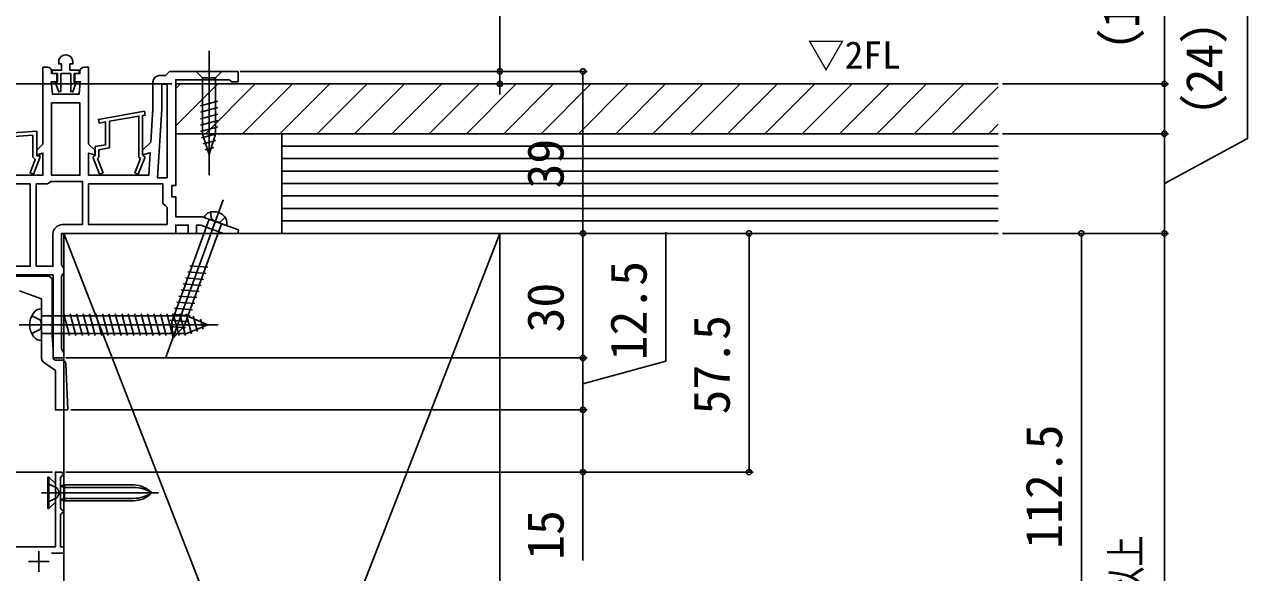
# Model space of a CAD drawing. Units: millimetres, scale not verified. Extents: x -525 to 525, y -782 to 778.
# Drawn here: x -314.4 to -20, y 377 to 509 of the extents above; entities that cross this region are included whole.
import ezdxf
from ezdxf.enums import TextEntityAlignment as Align

# ---------------------------------------------------------------- set-up
doc = ezdxf.new("R2010")
doc.units = ezdxf.units.MM
doc.header["$LTSCALE"] = 4
for name, color, linetype in [('0-1_USER1', 3, 'Continuous'), ('0-2_YKK_11', 7, 'Continuous'), ('0-4_YKK_13', 4, 'Continuous'), ('0-5_YKK_D', 6, 'Continuous'), ('0-7_YSS_K', 3, 'Continuous')]:
    doc.layers.add(name, color=color, linetype=linetype)
doc.styles.add('ＭＳ ゴシック', font='')
doc.styles.get('ＭＳ ゴシック').set_extended_font_data('MS Gothic')

msp = doc.modelspace()

# ---------------------------------------------------------------- linework, layer by layer
at = {"layer": '0-2_YKK_11'}
for p, q in [((-311, 382.2), (-311, 377.2)), ((-313.5, 379.7), (-308.5, 379.7))]:
    msp.add_line(p, q, dxfattribs=at)
for points in [[(-351.1, 498.7), (-350, 498.7), (-350, 480.2), (-348.5, 478.7), (-348.5, 477.639), (-350, 478.041), (-350, 472.7), (-310, 472.7), (-310, 478.041), (-311.5, 477.639), (-311.5, 478.7), (-310, 480.2), (-310, 498.7), (-308.9, 498.7)], [(-307.9, 497.7), (-307.9, 497.2), (-306.65, 497.2), (-306.65, 495.2), (-308, 495.2), (-307.7, 492.2), (-301.3, 492.2), (-301, 495.2), (-302.35, 495.2), (-302.35, 497.2), (-301.1, 497.2), (-301.1, 497.7)], [(-306.202, 500), (-306.202, 499.5), (-305.502, 499.5), (-305.502, 498), (-307.752, 498), (-307.752, 497.2), (-306.502, 497.2), (-306.502, 495.1), (-307.036, 495.1), (-306.2, 492.761), (-305.702, 492.847)], [(-282, 496.7), (-280.5, 496.7), (-280, 497.2), (-279.5, 497.7), (-263, 497.7), (-263, 495.2), (-264.504, 495.2), (-264.8, 495.45), (-265.096, 495.7), (-278, 495.7), (-278, 470.2), (-279, 470.2), (-279, 467.5), (-278, 467.5), (-278, 462.7), (-271.654, 462.7), (-262.942, 459.529), (-263.088, 458.7), (-266.512, 458.7), (-272.007, 460.7), (-273, 460.7), (-273, 458.7), (-275, 458.7), (-275, 460.7), (-278, 460.7), (-278, 458.7), (-305.5, 458.7), (-305.5, 451.166), (-305.25, 450.733), (-305, 450.3), (-305, 449.2), (-305.25, 448.767), (-305.5, 448.334), (-305.5, 430.866), (-305.25, 430.433), (-305, 430), (-305, 428.7), (-307.5, 428.7), (-307.5, 448.7)], [(-305.702, 492.847), (-305.702, 497.2), (-303.302, 497.2), (-303.302, 492.847), (-302.805, 492.761), (-301.968, 495.1), (-302.502, 495.1), (-302.502, 497.2), (-301.252, 497.2), (-301.252, 498), (-303.502, 498), (-303.502, 499.5), (-302.802, 499.5), (-302.802, 500)], [(-300.1, 498.7), (-299, 498.7), (-299, 480.2), (-297.5, 478.7), (-297.5, 477.639), (-299, 478.041), (-299, 472.7), (-284.5, 472.7), (-284.16, 478.132), (-286, 477.639), (-286, 478.7), (-284, 480.7), (-283.5, 488.7), (-283.5, 495.2)], [(-307.5, 448.7), (-366.8, 448.7), (-366.8, 445.2), (-364.3, 445.2), (-364.3, 443.1), (-368.9, 443.1), (-368.9, 448.7), (-385, 448.7), (-385, 496.65)], [(-305.3, 460.8), (-300.5, 460.8), (-300.5, 471.2), (-308.073, 471.2), (-308.532, 470.9), (-308.99, 470.6), (-311.6, 470.6)], [(-311.6, 470.6), (-311.6, 450.8), (-307.6, 450.8), (-307.6, 458.5)], [(-365.05, 447.7), (-363.8, 447.7), (-363.8, 448.4), (-360.9, 448.4), (-360.9, 447.5), (-362.6, 447.5), (-362.6, 445.9), (-355.6, 445.9), (-355.6, 447.5), (-357.3, 447.5), (-357.3, 448.7), (-353.3, 448.7), (-349.871, 448.4), (-308.8, 448.4)], [(-310.3, 428.531), (-310.3, 442.9), (-315.629, 444.84)], [(-307.8, 447.4), (-307.8, 434.129), (-307.5, 430.7), (-307.5, 428.492), (-307.083, 428.2), (-305.459, 428.2)], [(-304.46, 427.242), (-304, 416.2), (-307, 416.2), (-307, 425.7), (-309.874, 427.712)], [(-307.941, 381.7), (-305, 381.7), (-305, 383.2), (-305.8, 383.2), (-305.8, 390.9), (-305.5, 391.2), (-305, 391.7), (-305.5, 392.2), (-305.8, 392.5), (-305.8, 399.9), (-305.5, 400.2), (-305, 400.7), (-305.5, 401.2), (-307, 401.2), (-307, 396.658), (-306.88, 396.475), (-306.88, 395.925), (-307, 395.742), (-307, 383.2), (-325, 383.2), (-364.05, 381.248)]]:
    msp.add_lwpolyline(points, dxfattribs=at)
for points in [[(-280.1, 494.6), (-280.1, 472.1), (-282.433, 472.1), (-281.4, 488.634), (-281.4, 494.6)], [(-307.9, 490.1), (-307.9, 472.7), (-301.1, 472.7), (-301.1, 490.1)], [(-285.528, 488.093), (-296.628, 486.136), (-296.472, 485.25), (-294.9, 485.527), (-294.9, 480.041), (-297.4, 479.6), (-297.4, 477.6), (-297.6, 477.4), (-297.9, 477.1), (-297.9, 476.9), (-296.369, 472.986), (-295.531, 473.314), (-296.855, 476.7), (-296.5, 477.055), (-296.5, 478.845), (-294, 479.286), (-294, 485.685), (-286.9, 486.937), (-286.9, 477.055), (-286.545, 476.7), (-287.869, 473.314), (-287.031, 472.986), (-285.5, 476.9), (-285.5, 477.1), (-285.8, 477.4), (-286, 477.6), (-286, 487.096), (-285.372, 487.207)], [(-348.609, 480.705), (-311.5, 483.3), (-311.5, 477.4), (-310.7, 477.4), (-310.7, 476.9), (-312.231, 472.986), (-313.069, 473.314), (-311.823, 476.5), (-312.4, 477.077), (-312.4, 482.335), (-347.2, 479.901), (-347.2, 477.077), (-347.777, 476.5), (-346.531, 473.314), (-347.369, 472.986), (-348.9, 476.9), (-348.9, 477.4), (-348.1, 477.4), (-348.1, 479.838), (-348.547, 479.807)], [(-313.1, 470.6), (-336, 470.6), (-336, 450.8), (-313.1, 450.8)], [(-280.1, 460.8), (-299, 460.8), (-299, 470.6), (-281.1, 470.6), (-281.1, 465.9), (-280.6, 465.4), (-280.1, 464.9)]]:
    msp.add_lwpolyline(points, close=True, dxfattribs=at)
for centre, radius, start, end in [((-304.502, 500), 1.7, 359.99999, 180.00001), ((-308.9, 497.7), 1, 0.00001, 89.99999), ((-300.1, 497.7), 1, 90.00001, 179.99999), ((-282, 495.2), 1.5, 90.00001, 179.99999), ((-305.3, 458.5), 2.3, 90.00001, 179.99999), ((-308.8, 447.4), 1, 0.00001, 89.99999), ((-309.3, 428.531), 1, 180.00003, 235.00002), ((-305.459, 427.2), 1, 2.38595, 90.00002)]:
    msp.add_arc(centre, radius, start, end, dxfattribs=at)
at = {"layer": '0-4_YKK_13'}
for p, q in [((-270, 502.7), (-270, 472.7)), ((-266.9, 497.7), (-273.1, 497.7)), ((-273.1, 497.7), (-271.55, 496.15)), ((-266.9, 497.7), (-268.45, 496.15)), ((-271.55, 496.15), (-271.55, 482.616)), ((-268.45, 496.15), (-271.55, 496.15)), ((-268.45, 482.616), (-268.45, 496.15)), ((-272.1, 489.406), (-267.9, 490.531)), ((-272.1, 487.853), (-267.9, 488.979)), ((-272.1, 486.3), (-267.9, 487.426)), ((-272.1, 484.747), (-267.9, 485.873)), ((-272.1, 483.194), (-267.9, 484.32)), ((-271.841, 481.711), (-267.9, 482.767)), ((-270, 477.7), (-271.55, 482.616)), ((-271.39, 480.279), (-268.353, 481.092)), ((-270, 477.7), (-268.45, 482.616)), ((-270.938, 478.847), (-268.888, 479.396)), ((-266.604, 466.759), (-280.47, 428.662)), ((-265.821, 460.577), (-271.177, 462.526)), ((-269.638, 463.831), (-269.451, 462.194)), ((-266.161, 462.566), (-267.356, 461.431)), ((-269.955, 462.082), (-278.936, 437.407)), ((-276.023, 436.347), (-267.042, 461.021)), ((-268.499, 461.552), (-269.451, 462.194)), ((-268.499, 461.552), (-267.356, 461.431)), ((-274.606, 450.912), (-270.275, 450.533)), ((-275.669, 447.993), (-271.337, 447.614)), ((-275.138, 449.452), (-270.806, 449.073)), ((-276.731, 445.074), (-272.399, 444.696)), ((-276.2, 446.534), (-271.868, 446.155)), ((-277.793, 442.156), (-273.462, 441.777)), ((-277.262, 443.615), (-272.93, 443.236)), ((-312.692, 438.85), (-310.573, 437.794)), ((-310.3, 432.9), (-310.3, 440.5)), ((-310.3, 438.8), (-275.37, 438.8)), ((-305.001, 439.3), (-303.608, 434.1)), ((-303.448, 439.3), (-302.055, 434.1)), ((-301.895, 439.3), (-300.502, 434.1)), ((-300.343, 439.3), (-298.949, 434.1)), ((-298.79, 439.3), (-297.396, 434.1)), ((-297.237, 439.3), (-295.843, 434.1)), ((-295.684, 439.3), (-294.29, 434.1)), ((-294.131, 439.3), (-292.738, 434.1)), ((-292.578, 439.3), (-291.185, 434.1)), ((-291.025, 439.3), (-289.632, 434.1)), ((-289.472, 439.3), (-288.079, 434.1)), ((-287.919, 439.3), (-286.526, 434.1)), ((-286.366, 439.3), (-284.973, 434.1)), ((-284.813, 439.3), (-283.42, 434.1)), ((-283.26, 439.3), (-281.867, 434.1)), ((-281.708, 439.3), (-280.314, 434.1)), ((-280.155, 439.3), (-278.761, 434.1)), ((-278.855, 439.237), (-274.524, 438.858)), ((-278.602, 439.3), (-277.208, 434.1)), ((-278.324, 440.697), (-273.993, 440.318)), ((-277.049, 439.3), (-275.655, 434.1)), ((-275.496, 439.3), (-274.206, 434.487)), ((-270.3, 436.7), (-275.37, 438.8)), ((-273.794, 438.742), (-272.808, 435.066)), ((-315.7, 436.7), (-267.8, 436.7)), ((-310.3, 436.7), (-310.573, 437.794)), ((-310.3, 436.7), (-310.573, 435.606)), ((-279.437, 436.277), (-275.645, 435.945)), ((-279.387, 437.778), (-275.055, 437.399)), ((-278.76, 433.361), (-278.936, 437.407)), ((-278.76, 433.361), (-276.023, 436.347)), ((-270.3, 436.7), (-275.37, 434.6)), ((-272.047, 438.019), (-271.411, 435.645)), ((-312.692, 434.55), (-310.573, 435.606)), ((-310.3, 434.6), (-275.37, 434.6)), ((-279.371, 434.765), (-276.923, 434.551)), ((-306.584, 397.345), (-308.8, 398.45)), ((-307, 398.45), (-308.55, 400)), ((-308.55, 400), (-308.55, 392.4)), ((-305.8, 397.914), (-304.763, 398.1)), ((-304.763, 397.525), (-305.8, 397.779)), ((-288.181, 398.1), (-304.763, 398.1)), ((-304.763, 398.1), (-304.763, 394.3)), ((-288.181, 397.525), (-304.763, 397.525)), ((-282.202, 396.2), (-310.31, 396.2)), ((-306.584, 395.055), (-308.8, 393.95)), ((-306.584, 397.345), (-305.975, 396.2)), ((-306.584, 395.055), (-305.975, 396.2)), ((-304.763, 394.875), (-305.8, 394.621)), ((-288.181, 394.875), (-304.763, 394.875)), ((-308.8, 392.4), (-308.55, 392.4)), ((-307, 393.95), (-308.55, 392.4)), ((-305.8, 394.486), (-304.763, 394.3)), ((-288.181, 394.3), (-304.763, 394.3))]:
    msp.add_line(p, q, dxfattribs=at)
msp.add_lwpolyline([(-308.55, 400), (-308.8, 400), (-308.8, 392.4)], dxfattribs=at)
for centre, radius, start, end in [((-269.372, 461.933), 1.9, 109.34333, 161.81089), ((-268.875, 460.518), 3.4, 30.65667, 109.34333), ((-267.585, 461.283), 1.9, 338.18911, 30.65667), ((-308.4, 436.7), 4.8, 144.29996, 215.70004), ((-310.349, 438.1), 2.4, 88.83014, 144.29996), ((-310.349, 435.299), 2.4, 215.70004, 271.16986), ((-288.181, 392.1), 6, 43.10467, 90), ((-288.181, 389.621), 7.904, 56.3423, 90), ((-288.181, 400.3), 6, 270, 316.89533), ((-288.181, 402.779), 7.904, 270, 303.6577)]:
    msp.add_arc(centre, radius, start, end, dxfattribs=at)
at = {"layer": '0-5_YKK_D'}
for p, q in [((-200, 497.7), (-200, 526.641)), ((-262.5, 497.7), (-179, 497.7)), ((-262.5, 497.7), (-199, 497.7)), ((-200, 494.7), (-200, 497.7)), ((-180, 458.7), (-180, 497.7)), ((-279, 494.701), (-446, 494.701)), ((-277, 494.7), (-199, 494.7)), ((-200, 494.7), (-200, 492.15)), ((-79, 494.7), (-39, 494.7)), ((-79, 482.7), (-39, 482.7)), ((-79, 482.7), (-39, 482.7)), ((-40, 458.7), (-40, 482.7)), ((-199, 458.7), (-179, 458.7)), ((-199, 458.7), (-179, 458.7)), ((-199, 458.7), (-139, 458.7)), ((-180, 458.7), (-180, 428.7)), ((-140, 458.7), (-140, 401.2)), ((-79, 458.7), (-39, 458.7)), ((-79, 458.7), (-59, 458.7)), ((-79, 458.7), (-39, 458.7)), ((-60, 346.2), (-60, 458.7)), ((-40, 458.7), (-40, 188.7)), ((-304.5, 428.7), (-179, 428.7)), ((-304.5, 428.7), (-179, 428.7)), ((-180, 428.7), (-180, 416.2)), ((-303.313, 416.2), (-179, 416.2)), ((-303.313, 416.2), (-179, 416.2)), ((-307.7, 401.2), (-426, 401.2)), ((-307.7, 401.2), (-406, 401.2)), ((-304.5, 401.2), (-179, 401.2)), ((-304.5, 401.2), (-139, 401.2))]:
    msp.add_line(p, q, dxfattribs=at)
for points in [[(-40, 482.7), (-40, 494.7), (-40, 529.818)], [(-40, 470.7), (-20, 481.53), (-20, 514.098)], [(-180, 422.45), (-160, 427.95), (-160, 458.95)], [(-180, 416.2), (-180, 401.2), (-180, 379.923)]]:
    msp.add_lwpolyline(points, dxfattribs=at)
for centre in [(-200, 497.7), (-180, 497.7), (-200, 494.7), (-40, 494.7), (-40, 482.7), (-40, 482.7), (-180, 458.7), (-180, 458.7), (-140, 458.7), (-60, 458.7), (-40, 458.7), (-40, 458.7), (-180, 428.7), (-180, 428.7), (-180, 416.2), (-180, 416.2), (-180, 401.2), (-140, 401.2)]:
    msp.add_circle(centre, 0.637, dxfattribs=at)
at = {"layer": '0-7_YSS_K'}
for p, q in [((-278, 493.553), (-276.853, 494.7)), ((-278, 484.572), (-267.872, 494.7)), ((-270.892, 482.7), (-258.892, 494.7)), ((-261.912, 482.7), (-249.912, 494.7)), ((-252.932, 482.7), (-240.932, 494.7)), ((-243.951, 482.7), (-231.951, 494.7)), ((-234.971, 482.7), (-222.971, 494.7)), ((-225.991, 482.7), (-213.991, 494.7)), ((-217.011, 482.7), (-205.011, 494.7)), ((-208.03, 482.7), (-196.03, 494.7)), ((-199.05, 482.7), (-187.05, 494.7)), ((-190.07, 482.7), (-178.07, 494.7)), ((-181.09, 482.7), (-169.09, 494.7)), ((-172.109, 482.7), (-160.109, 494.7)), ((-163.129, 482.7), (-151.129, 494.7)), ((-154.149, 482.7), (-142.149, 494.7)), ((-145.169, 482.7), (-133.169, 494.7)), ((-136.188, 482.7), (-124.188, 494.7)), ((-127.208, 482.7), (-115.208, 494.7)), ((-118.228, 482.7), (-106.228, 494.7)), ((-109.248, 482.7), (-97.248, 494.7)), ((-100.267, 482.7), (-88.267, 494.7)), ((-91.287, 482.7), (-80, 493.987)), ((-82.307, 482.7), (-80, 485.007)), ((-278, 482.7), (-80, 482.7)), ((-252.5, 479.7), (-80, 479.7)), ((-252.5, 476.7), (-80, 476.7)), ((-252.5, 473.7), (-80, 473.7)), ((-252.5, 470.7), (-80, 470.7)), ((-252.5, 467.7), (-80, 467.7)), ((-252.5, 464.7), (-80, 464.7)), ((-252.5, 461.7), (-80, 461.7)), ((-305, 458.7), (-200, 188.7)), ((-200, 458.7), (-305, 188.7)), ((-305, 458.7), (-305, 99.7)), ((-252.5, 458.7), (-80, 458.7)), ((-200, 458.7), (-200, 99.7))]:
    msp.add_line(p, q, dxfattribs=at)
for points in [[(-278, 482.7), (-278, 494.7), (-80, 494.7)], [(-252.5, 458.7), (-252.5, 482.7), (-80, 482.7)], [(-200, 278.7), (-200, 458.7), (-80, 458.7)]]:
    msp.add_lwpolyline(points, dxfattribs=at)
msp.add_lwpolyline([(-305, 458.7), (-305, 188.7), (-200, 188.7), (-200, 458.7)], close=True, dxfattribs=at)

# ---------------------------------------------------------------- texts
at = {"layer": '0-1_USER1', "style": 'ＭＳ ゴシック'}
msp.add_text('▽2FL', height=6.598, dxfattribs=at).set_placement((-125.972, 496.393), align=Align.BOTTOM_LEFT)
at = {"layer": '0-5_YKK_D', "style": 'ＭＳ ゴシック'}
for s, p in [('（12）', (-43.432, 496.114)), ('（24）', (-23.432, 480.394)), ('39', (-182, 469.507)), ('12.5', (-162, 428.109)), ('30', (-182, 434.836)), ('57.5', (-142, 415.086)), ('112.5', (-62, 382.745)), ('15', (-182, 380.082))]:
    msp.add_text(s, height=8.798, rotation=90, dxfattribs=at).set_placement(p, align=Align.BOTTOM_LEFT)
at = {"layer": '0-5_YKK_D', "style": 'ＭＳ ゴシック', "width": 0.75}
msp.add_text('奥行2尺・3尺の場合：270以上、奥行4尺の場合：300以上', height=7.331, rotation=90, dxfattribs=at).set_placement((-43.42, 194.772), align=Align.BOTTOM_LEFT)

doc.saveas('drawing.dxf')
